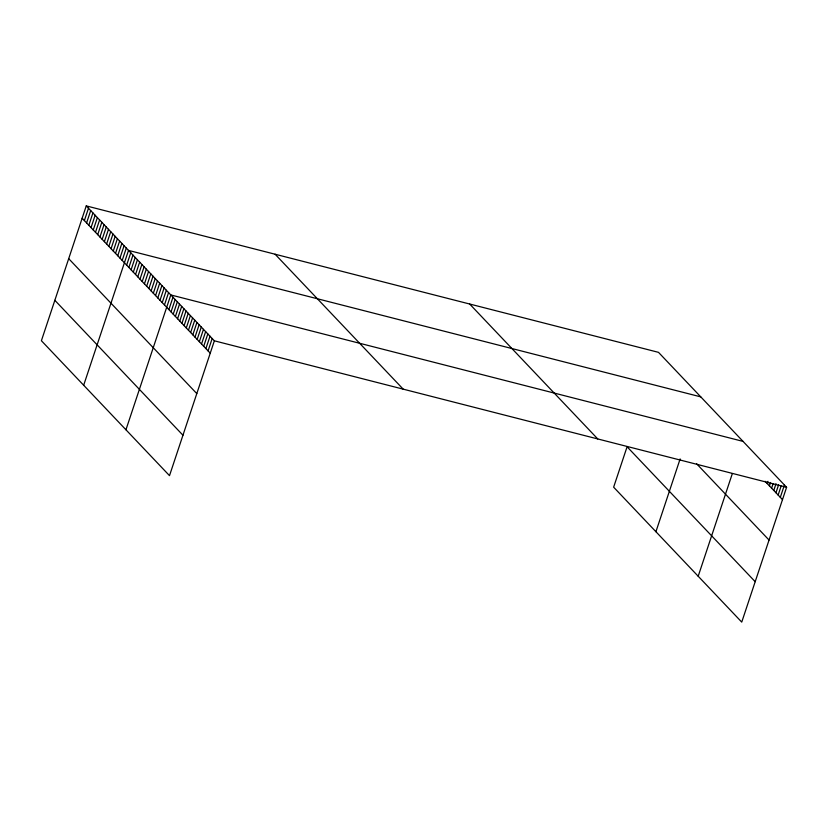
<?xml version="1.0" encoding="UTF-8"?>
<svg xmlns="http://www.w3.org/2000/svg" width="828" height="828" viewBox="0 0 828 828"><rect width="100%" height="100%" fill="white"/><g stroke="black" fill="none" stroke-linecap="round" stroke-linejoin="round"><path stroke-width="1.24" d="M86.257 205.893L41.4 340.722L169.502 475.655L214.359 340.815L86.257 205.893L658.498 352.345L786.6 487.278L741.743 622.107L613.641 487.185L627.086 446.768L755.188 581.691M84.373 220.59L88.482 208.232M86.588 222.929L90.707 210.571M88.813 225.278L92.933 212.92M91.039 227.617L95.158 215.259M93.264 229.967L97.383 217.609M95.489 232.306L99.598 219.948M97.714 234.645L101.823 222.297M99.94 236.994L104.049 224.636M102.165 239.333L106.274 226.975M104.39 241.683L108.499 229.325M106.615 244.022L110.724 231.664M108.841 246.371L112.95 234.013M111.066 248.71L115.175 236.353M113.291 251.05L117.4 238.692M115.516 253.399L119.625 241.041M117.742 255.738L121.851 243.38M119.967 258.088L124.076 245.73M122.192 260.427L126.301 248.069M83.669 385.248L128.526 250.418L700.767 396.871M126.643 265.115L130.752 252.757M128.868 267.454L132.977 255.096M131.093 269.804L135.202 257.446M133.318 272.143L137.427 259.785M135.544 274.492L139.653 262.134M137.769 276.831L141.878 264.474M139.994 279.171L144.103 266.823M142.219 281.52L146.328 269.162M144.445 283.859L148.554 271.501M146.67 286.209L150.779 273.851M148.895 288.548L153.004 276.19M151.12 290.897L155.229 278.539M153.335 293.236L157.455 280.878M155.56 295.575L159.68 283.228M157.786 297.925L161.905 285.567M160.011 300.264L164.13 287.906M162.236 302.613L166.345 290.255M164.462 304.952L168.57 292.594M125.949 429.773L170.796 294.944L743.047 441.396M168.871 309.589L172.98 297.231M171.044 311.887L175.153 299.529M173.228 314.174L177.337 301.827M175.401 316.472L179.51 304.114M177.575 318.77L181.684 306.412M179.759 321.057L183.868 308.699M181.932 323.355L186.041 310.997M184.116 325.642L188.225 313.294M186.29 327.94L190.399 315.582M188.463 330.237L192.582 317.88M190.647 332.525L194.756 320.167M192.821 334.822L196.929 322.465M195.004 337.12L199.113 324.762M197.178 339.408L201.287 327.05M199.351 341.705L203.471 329.347M201.535 343.993L205.644 331.645M203.709 346.29L207.818 333.932M205.893 348.588L210.001 336.23M208.066 350.875L212.175 338.517M655.921 531.711L680.14 458.909M698.19 576.236L732.211 473.968M767.245 483.573L767.991 481.327M769.419 485.87L770.547 482.496M771.603 488.168L773.093 483.676M773.776 490.455L776.022 483.718M775.96 492.753L778.568 484.887M778.134 495.051L781.125 486.057M780.307 497.338L784.426 484.98M214.359 340.815L786.6 487.278M765.072 481.285L782.491 499.636M696.565 463.711L769.046 540.053M469.662 304.021L597.754 438.943M275.093 254.217L403.195 389.15M82.148 218.24L210.24 353.173M68.693 258.667L196.795 393.59M54.845 300.305L182.947 435.228"/></g></svg>
